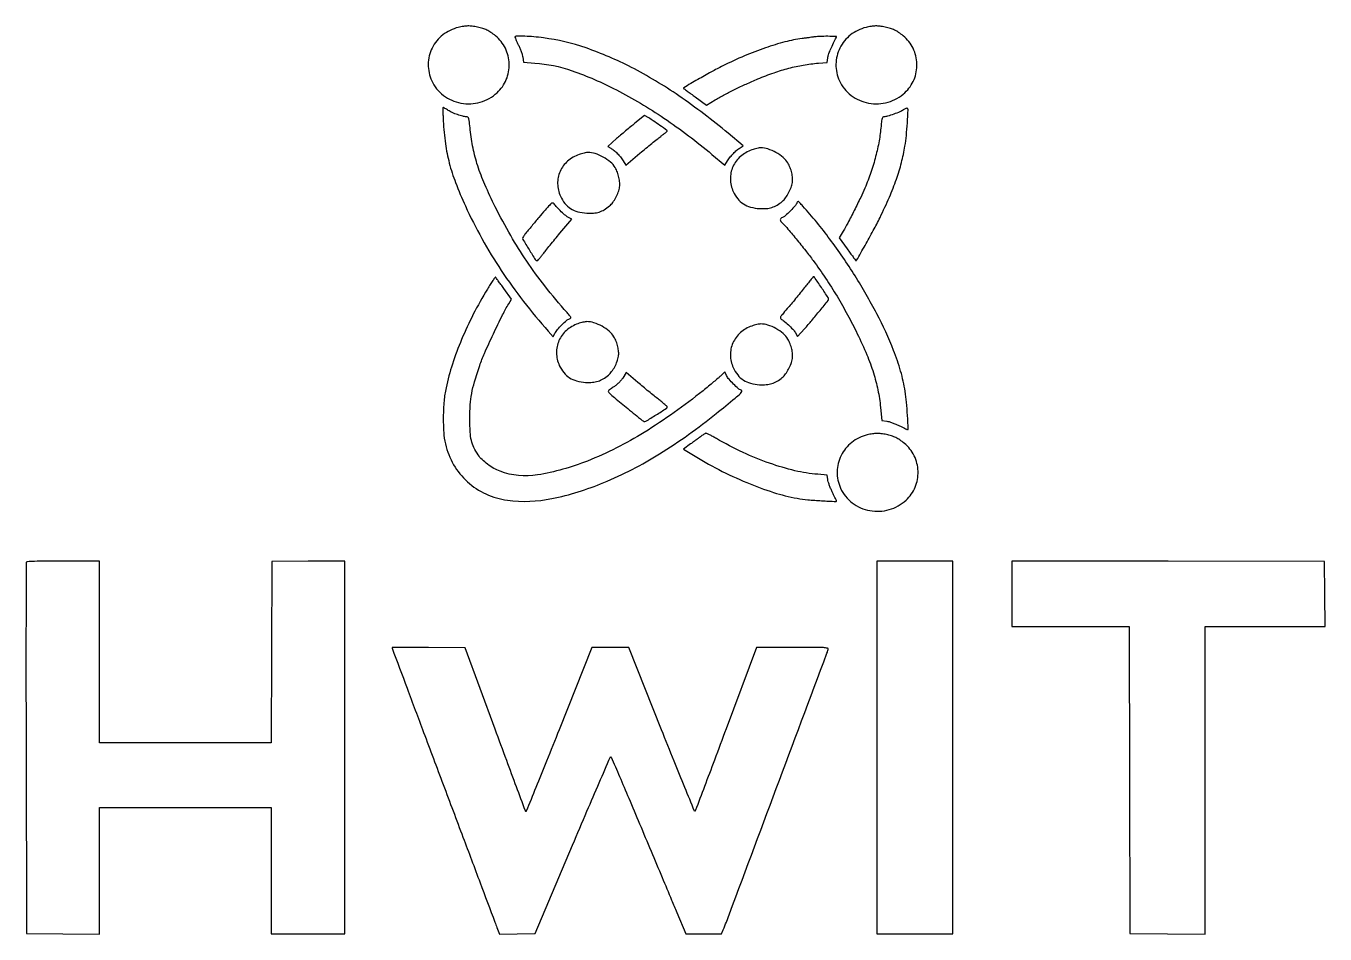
# Model space of a CAD drawing. Extents: x 636 to 1764, y 505 to 1294.
import ezdxf

# ---------------------------------------------------------------- set-up
doc = ezdxf.new("R2010")
doc.units = 0

msp = doc.modelspace()

# ---------------------------------------------------------------- linework, layer by layer
for points in [[(1011.5, 1292.594266, 0.10612), (998.104619, 1286.061951, 0.111386), (988.84685, 1274.701498, 0.112628), (985.425631, 1260.574379, 0.110471), (988.429738, 1246.252524, 0.124369), (998.602223, 1233.524792, 0.117595), (1013.808422, 1226.826251, 0.11551), (1030.623828, 1227.653865, 0.116912), (1045.239472, 1235.866618, 0.1083), (1053.183672, 1247.225156, 0.106264), (1055.720436, 1260.945014, 0.106572), (1052.394372, 1274.463593, 0.109517), (1043.811565, 1285.258074, 0.020161), (1039.845902, 1288.214149, 0.036548), (1036.350744, 1290.248809, 0.037873), (1032.683375, 1291.706835, 0.023534), (1028.200779, 1292.878387, 0.020721), (1023.660888, 1293.644335, 0.035694), (1019.835033, 1293.852463, 0.035671), (1016.016762, 1293.514345, 0.020663)], [(1365.5, 1292.594266, 0.10612), (1352.104619, 1286.061951, 0.111386), (1342.84685, 1274.701498, 0.112628), (1339.425631, 1260.574379, 0.110471), (1342.429738, 1246.252524, 0.124369), (1352.602223, 1233.524792, 0.117595), (1367.808422, 1226.826251, 0.11551), (1384.623828, 1227.653865, 0.116912), (1399.239472, 1235.866618, 0.1083), (1407.183672, 1247.225156, 0.106264), (1409.720436, 1260.945014, 0.106572), (1406.394372, 1274.463593, 0.109517), (1397.811565, 1285.258074, 0.020161), (1393.845902, 1288.214149, 0.036548), (1390.350744, 1290.248809, 0.037873), (1386.683375, 1291.706835, 0.023534), (1382.200779, 1292.878387, 0.020721), (1377.660888, 1293.644335, 0.035694), (1373.835033, 1293.852463, 0.035671), (1370.016762, 1293.514345, 0.020663)], [(1060.834202, 1284.500869, 0.290891), (1060.742277, 1284.088317, 0.007551), (1061.442519, 1282.239291, 0.013667), (1062.388218, 1280.029973, 0.008625), (1063.605975, 1277.502789, -0.016295), (1064.9062, 1274.69514, -0.013563), (1066.108006, 1271.632855, -0.013782), (1067.055347, 1268.767428, -0.035737), (1067.530344, 1266.646217), (1068.18381, 1262.288593), (1077.841905, 1261.641001, -0.067971), (1110.314406, 1254.967711, -0.034385), (1148.735456, 1238.398298, -0.03066), (1190.101514, 1213.759196, -0.024142), (1231.72647, 1182.326639), (1242.952939, 1172.965195), (1245.344215, 1176.732597, -0.026678), (1247.69591, 1180.034325, -0.024242), (1250.458016, 1183.178959, -0.025072), (1253.382652, 1185.911527, -0.03731), (1256.218826, 1187.965298), (1258.937651, 1189.640298), (1245.718826, 1200.680475, 0.022971), (1203.031828, 1233.124333, 0.031791), (1161.803311, 1257.860393, 0.035817), (1122.451481, 1274.74151, 0.050866), (1085.423595, 1283.48907, 0.010233), (1077.126461, 1284.404452, 0.012073), (1069.244272, 1284.919658, 0.006279), (1062.354848, 1285.116526, 0.203077)], [(1321, 1284.374297, -0.001595), (1319.543149, 1284.173131, -0.000265), (1316.7375, 1283.79635, -0.000291), (1313.437585, 1283.356923, -0.000257), (1310, 1282.902996, 0.03121), (1295.170626, 1280.002174, 0.019326), (1278.176015, 1274.852556, 0.017814), (1259.922643, 1267.804394, 0.01529), (1241.246564, 1259.132784, 0.008872), (1231.235422, 1253.88241, 0.00516), (1219.399659, 1247.245157, 0.000819), (1207.222801, 1240.223951, 0.523724), (1207.168554, 1239.557598, 0.014718), (1207.434397, 1239.352253, 0.000068), (1210.277022, 1237.287775, 0.000321), (1213.510311, 1234.943417, 0.000203), (1217.285139, 1232.212445), (1227.070278, 1225.139252), (1234.613703, 1229.599048, -0.010255), (1242.911182, 1234.277715, -0.008637), (1251.87917, 1238.897015, -0.008232), (1261.456195, 1243.42805, -0.00726), (1271.584775, 1247.841422, -0.01479), (1285.630739, 1253.238195, -0.020532), (1298.52475, 1257.173094, -0.021734), (1311.090446, 1259.873407, -0.020298), (1324.132614, 1261.547003), (1331.765228, 1262.212975), (1332.287096, 1266.103791, -0.047268), (1332.937464, 1268.909267, -0.017434), (1334.35875, 1272.718402, -0.013253), (1336.563538, 1277.675558, -0.005519), (1339.788449, 1284.25, 0.55274), (1339.479254, 1284.762538, 0.002869), (1332.395328, 1284.850057, 0.009236), (1325.620918, 1284.769732, 0.027526)], [(998.476403, 1211.25, 0.019551), (1000.378289, 1191.576124, 0.029844), (1003.702936, 1174.755601, 0.028189), (1009.16443, 1157.77438, 0.015184), (1017.686131, 1137.5, 0.019989), (1032.051181, 1109.09655, 0.01898), (1048.872275, 1081.423083, 0.018619), (1068.084365, 1054.588893, 0.017535), (1089.611357, 1028.699471), (1093.896381, 1023.898942), (1095.416826, 1026.83916, -0.057661), (1097.584112, 1030.059016, -0.018896), (1101.468605, 1034.267171, -0.016491), (1105.556276, 1038.11054, -0.103946), (1108.032827, 1039.510419, 0.118204), (1108.937139, 1040.05575, 0.300437), (1109.088964, 1040.771168, 0.080041), (1108.385443, 1041.960029, 0.006023), (1105.94434, 1044.822432, -0.012637), (1086.717464, 1067.981158, -0.017902), (1070.898068, 1089.594937, -0.018428), (1057.011406, 1111.785311, -0.014687), (1043.647573, 1136.662978, -0.013134), (1034.559798, 1156.102132, -0.024095), (1028.355825, 1172.442359, -0.027597), (1024.313652, 1187.667772, -0.025827), (1021.864182, 1203.586166, 0.003717), (1021.110315, 1210.508813, 0.04055), (1020.562239, 1213.255411, 0.132305), (1019.799288, 1214.525043, 0.192701), (1018.603513, 1215.010824, -0.061591), (1015.365672, 1215.428113, -0.021035), (1010.823485, 1216.799713, -0.021477), (1006.251169, 1218.616801, -0.040869), (1002.785708, 1220.523114, 0.007084), (1001.306749, 1221.471992, 0.009983), (999.960185, 1222.272415, 0.006575), (998.817852, 1222.901217, 0.123127), (998.422791, 1223, 0.412369), (998.185551, 1222.76425, 0.002716), (998.182753, 1219.548438, 0.008247), (998.262627, 1215.755563, 0.004931)], [(1397.978764, 1221.003066, -0.058288), (1394.9876, 1219.317653, -0.013577), (1389.603501, 1217.232298, -0.012732), (1384.142608, 1215.441318, -0.072991), (1381.135626, 1215, 0.179981), (1380.093079, 1214.612159, 0.138867), (1379.420502, 1213.591228, 0.049819), (1378.973779, 1211.464099, 0.006183), (1378.524195, 1206.75, -0.023624), (1376.849523, 1193.936124, -0.019383), (1373.891018, 1180.450269, -0.018654), (1369.750624, 1166.677302, -0.017685), (1364.52903, 1153, -0.012207), (1360.893532, 1144.955948, -0.004369), (1355.331905, 1133.663141, -0.004233), (1349.646655, 1122.603487, -0.015021), (1345.731039, 1115.657723), (1342.202171, 1109.815447), (1349.191668, 1100.157723, 0.000536), (1351.894266, 1096.431824, 0.000844), (1354.223233, 1093.239594, 0.000194), (1356.272009, 1090.443612, 0.03541), (1356.505362, 1090.168554, 0.497703), (1357.34664, 1090.276114, 0.001077), (1364.718818, 1103.215956, 0.005967), (1371.812218, 1116.084663, 0.008943), (1377.667714, 1127.5, 0.011584), (1385.836793, 1145.176791, 0.01837), (1391.914111, 1160.707283, 0.020664), (1396.302292, 1175.151614, 0.022532), (1399.33895, 1189.5, 0.016759), (1400.528909, 1198.602739, 0.009396), (1401.394986, 1209.729455, 0.002816), (1401.993896, 1220.964617, 0.272684), (1401.274544, 1222.330323, 0.198326), (1400.808657, 1222.406466, 0.038338), (1399.977522, 1222.143704, 0.035477), (1398.993824, 1221.663943, 0.026224)], [(1164.878438, 1209.335389, 0.003275), (1161.117289, 1206.282296, 0.002007), (1156.721565, 1202.636387, 0.002012), (1152.399142, 1198.992232, 0.003585), (1148.875827, 1195.953673), (1141.251654, 1189.282559), (1143.930786, 1187.699957, -0.039389), (1146.714737, 1185.744649, -0.026228), (1149.586288, 1183.10427, -0.025239), (1152.304199, 1180.032794, -0.027093), (1154.630678, 1176.772369), (1156.996847, 1173.044738), (1169.248424, 1183.304852, -0.002023), (1174.360735, 1187.551097, -0.001927), (1179.590162, 1191.825246, -0.00191), (1184.239788, 1195.566349, -0.006856), (1187.25, 1197.902628, 0.003415), (1189.454256, 1199.589214, 0.005462), (1191.310937, 1201.062843, 0.001491), (1192.901886, 1202.362028, 0.224414), (1193, 1202.569619, 0.243098), (1192.715106, 1203.120955, 0.000865), (1186.506121, 1207.508538, 0.004775), (1180.759152, 1211.473195, 0.015886), (1176.878438, 1213.920144), (1173.256877, 1216.045991)], [(1266.403561, 1186.173006, 0.096892), (1256.475052, 1180.409, 0.108268), (1249.913185, 1171.520317, 0.110323), (1247.743417, 1160.842301, 0.103877), (1250.23978, 1150, 0.059122), (1254.11171, 1143.704747, 0.081994), (1259.005294, 1139.257488, 0.078624), (1265.233141, 1136.497888, 0.049828), (1273.086695, 1135.225576, 0.035046), (1278.958655, 1135.278582, 0.057007), (1283.846739, 1136.233775, 0.058775), (1288.288193, 1138.240089, 0.04002), (1292.799162, 1141.472098, 0.059855), (1295.648355, 1144.533359, 0.03465), (1298.325516, 1148.796916, 0.034211), (1300.443741, 1153.501909, 0.049056), (1301.603558, 1157.92225, 0.06094), (1301.742936, 1161.704532, 0.035913), (1301.03625, 1166.177624, 0.034679), (1299.636483, 1170.73795, 0.040913), (1297.677792, 1174.803894, 0.085484), (1293.642865, 1179.5821, 0.047626), (1287.353636, 1183.920003, 0.047544), (1280.33248, 1187.001789, 0.083016), (1274.068499, 1187.967354, 0.041789), (1272.743343, 1187.839428, 0.012548), (1270.757418, 1187.426798, 0.012483), (1268.54318, 1186.849786, 0.013233)], [(1116.403561, 1182.173006, 0.096892), (1106.475052, 1176.409, 0.108268), (1099.913185, 1167.520317, 0.110323), (1097.743417, 1156.842301, 0.103877), (1100.23978, 1146, 0.059122), (1104.11171, 1139.704747, 0.081994), (1109.005294, 1135.257488, 0.078624), (1115.233141, 1132.497888, 0.049828), (1123.086695, 1131.225576, 0.035046), (1128.958655, 1131.278582, 0.057007), (1133.846739, 1132.233775, 0.058775), (1138.288193, 1134.240089, 0.04002), (1142.799162, 1137.472098, 0.059855), (1145.648355, 1140.533359, 0.03465), (1148.325516, 1144.796916, 0.034211), (1150.443741, 1149.501909, 0.049056), (1151.603558, 1153.92225, 0.06094), (1151.742936, 1157.704532, 0.035913), (1151.03625, 1162.177624, 0.034679), (1149.636483, 1166.73795, 0.040913), (1147.677792, 1170.803894, 0.085484), (1143.642865, 1175.5821, 0.047626), (1137.353636, 1179.920003, 0.047544), (1130.33248, 1183.001789, 0.083016), (1124.068499, 1183.967354, 0.041789), (1122.743343, 1183.839428, 0.012548), (1120.757418, 1183.426798, 0.012483), (1118.54318, 1182.849786, 0.013233)], [(1086.873459, 1133.856701, 0.006135), (1081.465045, 1127.579356, 0.003762), (1075.237411, 1120.054998, 0.002354), (1069.427944, 1112.858459, 0.034892), (1067.585838, 1110.192764, 0.273889), (1067.585372, 1108.451089, 0.004313), (1072.921838, 1099.609254, 0.004462), (1078.400556, 1090.881688, 0.255688), (1080.011986, 1090, 0.208127), (1080.455861, 1090.19313, 0.006541), (1081.813367, 1091.689063, 0.011728), (1083.379063, 1093.546463, 0.007743), (1085.09435, 1095.75, -0.007221), (1087.431162, 1098.758443, -0.002012), (1091.177311, 1103.4017, -0.00203), (1095.459286, 1108.622167, -0.002131), (1099.715359, 1113.723874), (1110.001726, 1125.947747), (1107.250863, 1127.375832, -0.057872), (1104.757778, 1129.061233, -0.013007), (1100.954052, 1132.507151, -0.014151), (1097.219419, 1136.279295, -0.03287), (1094.698176, 1139.356701, 0.182816), (1093.696569, 1140.025145, 0.213017), (1092.58183, 1139.807393, 0.054309), (1090.871284, 1138.30355, 0.004414)], [(1305.590298, 1140.284503, -0.10513), (1304.155292, 1137.759638, -0.013609), (1299.884388, 1133.207456, -0.013481), (1295.372048, 1128.892069, -0.107613), (1292.88944, 1127.46491, 0.114589), (1291.54846, 1126.669243, 0.216229), (1291.089714, 1125.524686, 0.148605), (1291.602039, 1124.07521, 0.050787), (1293.115765, 1122.404988, -0.034524), (1296.736847, 1118.661306, -0.003352), (1304.800196, 1108.951589, -0.004687), (1313.119173, 1098.599863, -0.008629), (1319.661167, 1090, -0.011083), (1330.41408, 1074.644278, -0.011547), (1340.324551, 1059.033109, -0.011585), (1349.473948, 1043.03021, -0.011324), (1357.944916, 1026.5, -0.013474), (1366.201095, 1008.2074, -0.022885), (1371.977406, 992.444754, -0.025823), (1375.807232, 977.684018, -0.025303), (1378.126391, 962.506824), (1379.274119, 951.185981), (1383.455268, 950.558979, -0.035517), (1385.50254, 950.101481, -0.013322), (1388.297543, 949.182989, -0.01312), (1391.299166, 948.017449, -0.015538), (1394.068208, 946.75523, 0.000228), (1396.59651, 945.507904, 0.000314), (1398.870974, 944.388875, 0.000199), (1400.784394, 943.449916, 0.003771), (1401.386172, 943.160517, 0.565482), (1402.155584, 943.674112, 0.002637), (1401.544836, 955.325471, 0.008995), (1400.665074, 966.93522, 0.015742), (1399.462201, 976.5, 0.015388), (1397.816597, 985.180136, 0.013973), (1395.594051, 994.029001, 0.013591), (1392.810785, 1002.98838, 0.012661), (1389.483418, 1012, 0.025414), (1374.864975, 1043.888211, 0.020128), (1355.990516, 1076.783885, 0.019827), (1334.157924, 1108.641344, 0.022245), (1310.646566, 1137.423943, 0.005842), (1307.993748, 1140.322832, 0.075935), (1306.847729, 1141.22413, 0.324004), (1306.141539, 1141.14484, 0.132007)], [(1036.738938, 1065.294635, 0.017229), (1024.549852, 1043.395346, 0.019357), (1014.396886, 1021.530875, 0.020381), (1006.445531, 1000.099026, 0.025031), (1000.867304, 979.5, 0.032339), (999.154487, 968.147823, 0.018504), (998.488054, 954.300569, 0.018464), (998.836894, 940.802485, 0.04193), (1000.326415, 930.713123, 0.074183), (1007.49332, 912.690108, 0.077008), (1019.539628, 897.802348, 0.076972), (1035.531826, 887.252575, 0.07401), (1054.181868, 881.854106, 0.085007), (1092.712605, 883.226251, 0.0472), (1137.767849, 897.140438, 0.041075), (1186.323929, 922.170907, 0.030487), (1235.5, 957.20598, 0.000709), (1252.043284, 970.622289, 0.017566), (1256.472216, 974.490716, 0.119928), (1257.675692, 976.331605, 0.4239), (1257.112216, 977.464384, -0.102933), (1254.574739, 978.892001, -0.017277), (1250.479031, 982.724185, -0.019601), (1246.587774, 986.944295, -0.05717), (1244.381837, 990.228502), (1242.826402, 993.236382), (1239.163201, 989.737026, -0.013104), (1237.053351, 987.824731, -0.002651), (1233.20161, 984.548633, -0.002795), (1228.679096, 980.786127, -0.002613), (1224.012493, 976.988401, -0.030516), (1172.908832, 940.746271, -0.044494), (1123.633941, 915.906636, -0.053262), (1080.312727, 903.843718, -0.131545), (1047.745065, 906.994194, -0.041428), (1042.453828, 909.490581, -0.029431), (1036.973008, 913.100943, -0.029883), (1032.123165, 917.194865, -0.054693), (1028.79056, 921.145918, -0.034107), (1025.007716, 927.703599, -0.057245), (1022.885308, 933.690695, -0.043934), (1021.861582, 941.034963, -0.012682), (1021.571166, 952.5, -0.015539), (1021.952745, 964.759917, -0.030269), (1023.150234, 974.469621, -0.026738), (1025.620235, 984.709561, -0.009608), (1030.187931, 999, -0.022292), (1034.24654, 1009.366647, -0.005282), (1041.959016, 1026.258879, -0.005228), (1050.015286, 1042.965513, -0.023202), (1055.300685, 1052.5), (1057.767264, 1056.5), (1051.133632, 1065.682611, 0.001239), (1048.546086, 1069.245782, 0.001849), (1046.264164, 1072.347612, 0.000776), (1044.297033, 1074.992344, 0.039317), (1043.872031, 1075.477246, 0.45656), (1043.449936, 1075.441685, 0.00477), (1041.517648, 1072.738564, 0.010826), (1039.278676, 1069.390408, 0.006356)], [(1311.880924, 1066.233857, -0.003542), (1308.445957, 1061.908951, -0.002285), (1304.408003, 1056.944741, -0.002296), (1300.414679, 1052.126257, -0.004327), (1297.14032, 1048.280155, 0.003417), (1292.644122, 1043.018297, 0.052763), (1291.311565, 1041.048741, 0.228666), (1291.2651, 1039.881968, 0.168981), (1292.153682, 1038.917752, -0.052918), (1295.139073, 1036.887872, -0.017307), (1299.083764, 1033.304191, -0.016794), (1302.737887, 1029.498783, -0.063657), (1304.608624, 1026.789944), (1306.063693, 1023.97615), (1312.109574, 1030.738075, 0.007606), (1318.483412, 1038.088842, 0.005073), (1325.568572, 1046.691304, 0.001176), (1332.573571, 1055.416396, 0.170146), (1333, 1056.633242, 0.147625), (1332.610014, 1057.925323, 0.001252), (1326.753336, 1066.695765, 0.000834), (1320.750264, 1075.604745, 0.257461), (1320.007999, 1075.983857, 0.213011), (1319.683648, 1075.826572, 0.001167), (1317.411121, 1073.113136, 0.004731), (1314.838353, 1069.966534, 0.002953)], [(1115.403561, 1035.173006, 0.096892), (1105.475052, 1029.409, 0.108268), (1098.913185, 1020.520317, 0.110323), (1096.743417, 1009.842301, 0.103877), (1099.23978, 999, 0.059122), (1103.11171, 992.704747, 0.081994), (1108.005294, 988.257488, 0.078624), (1114.233141, 985.497888, 0.049828), (1122.086695, 984.225576, 0.035046), (1127.958655, 984.278582, 0.057007), (1132.846739, 985.233775, 0.058775), (1137.288193, 987.240089, 0.04002), (1141.799162, 990.472098, 0.059855), (1144.648355, 993.533359, 0.03465), (1147.325516, 997.796916, 0.034211), (1149.443741, 1002.501909, 0.049056), (1150.603558, 1006.92225, 0.06094), (1150.742936, 1010.704532, 0.035913), (1150.03625, 1015.177624, 0.034679), (1148.636483, 1019.73795, 0.040913), (1146.677792, 1023.803894, 0.085484), (1142.642865, 1028.5821, 0.047626), (1136.353636, 1032.920003, 0.047544), (1129.33248, 1036.001789, 0.083016), (1123.068499, 1036.967354, 0.041789), (1121.743343, 1036.839428, 0.012548), (1119.757418, 1036.426798, 0.012483), (1117.54318, 1035.849786, 0.013233)], [(1266.403561, 1033.173006, 0.096892), (1256.475052, 1027.409, 0.108268), (1249.913185, 1018.520317, 0.110323), (1247.743417, 1007.842301, 0.103877), (1250.23978, 997, 0.059122), (1254.11171, 990.704747, 0.081994), (1259.005294, 986.257488, 0.078624), (1265.233141, 983.497888, 0.049828), (1273.086695, 982.225576, 0.035046), (1278.958655, 982.278582, 0.057007), (1283.846739, 983.233775, 0.058775), (1288.288193, 985.240089, 0.04002), (1292.799162, 988.472098, 0.059855), (1295.648355, 991.533359, 0.03465), (1298.325516, 995.796916, 0.034211), (1300.443741, 1000.501909, 0.049056), (1301.603558, 1004.92225, 0.06094), (1301.742936, 1008.704532, 0.035913), (1301.03625, 1013.177624, 0.034679), (1299.636483, 1017.73795, 0.040913), (1297.677792, 1021.803894, 0.085484), (1293.642865, 1026.5821, 0.047626), (1287.353636, 1030.920003, 0.047544), (1280.33248, 1034.001789, 0.083016), (1274.068499, 1034.967354, 0.041789), (1272.743343, 1034.839428, 0.012548), (1270.757418, 1034.426798, 0.012483), (1268.54318, 1033.849786, 0.013233)], [(1154.273935, 987.970819, -0.033792), (1152.705363, 985.91656, -0.019397), (1150.560956, 983.653473, -0.019315), (1148.218915, 981.53677, -0.03034), (1146.036693, 979.926837, 0.006644), (1142.860987, 977.808613, 0.096325), (1141.917509, 976.849561, 0.277917), (1141.881324, 976.008598, 0.077362), (1142.717349, 974.916963, 0.017325), (1147.180504, 970.937526, 0.001574), (1158.680071, 961.439372, 0.00047), (1171.209542, 951.176437, 0.07784), (1172.733087, 950.283819, 0.234853), (1174.272843, 950.41771, 0.002679), (1183.306416, 955.999097, 0.002548), (1192.307443, 961.69124, 0.255823), (1193, 962.956242, 0.217544), (1192.837084, 963.312966, 0.002325), (1190.734842, 965.117423, 0.00681), (1188.244666, 967.17706, 0.004313), (1185.288825, 969.513097, -0.004569), (1181.621738, 972.414292, -0.002083), (1176.880564, 976.268893, -0.002062), (1171.917836, 980.372418, -0.002836), (1167.493416, 984.104411), (1157.409182, 992.708821)], [(1222.5, 937.583395, -0.004672), (1220.930593, 936.391601, -0.001429), (1218.536161, 934.618937, -0.00143), (1215.843641, 932.649323, -0.001564), (1213.218848, 930.753273), (1206.937695, 926.245843), (1214.218848, 921.745757, 0.019419), (1237.745825, 908.43861, 0.020103), (1261.968374, 897.16156, 0.02132), (1285.216981, 888.599064, 0.034161), (1305.738245, 883.534603, 0.01984), (1314.983679, 882.28839, 0.009331), (1327.008144, 881.377024, 0.002844), (1339.282035, 880.746852, 0.565647), (1339.8421, 881.589048, 0.002503), (1339.543748, 882.210316, 0.000128), (1338.567531, 884.216012, 0.000205), (1337.405403, 886.599641, 0.000148), (1336.109597, 889.252696, -0.014334), (1334.808063, 892.121063, -0.012977), (1333.626501, 895.155213, -0.013122), (1332.710677, 897.926609, -0.039917), (1332.291435, 899.863859), (1331.773906, 903.722324), (1323.636953, 904.355553, -0.039086), (1303.799027, 907.471479, -0.026356), (1281.80684, 913.953543, -0.024452), (1258.724418, 923.39375, -0.021358), (1235.57931, 935.438216, 0.005897), (1232.466223, 937.182578, 0.008496), (1229.668276, 938.646182, 0.005022), (1227.293595, 939.80773, 0.122699), (1226.57931, 939.953043, 0.104074), (1225.986612, 939.801145, 0.016994), (1224.935797, 939.237589, 0.018084), (1223.727716, 938.476108, 0.015063)], [(1366.5, 938.594266, 0.10612), (1353.104619, 932.061951, 0.111386), (1343.84685, 920.701498, 0.112628), (1340.425631, 906.574379, 0.110471), (1343.429738, 892.252524, 0.124369), (1353.602223, 879.524792, 0.117595), (1368.808422, 872.826251, 0.11551), (1385.623828, 873.653865, 0.116912), (1400.239472, 881.866618, 0.1083), (1408.183672, 893.225156, 0.106264), (1410.720436, 906.945014, 0.106572), (1407.394372, 920.463593, 0.109517), (1398.811565, 931.258074, 0.020161), (1394.845902, 934.214149, 0.036548), (1391.350744, 936.248809, 0.037873), (1387.683375, 937.706835, 0.023534), (1383.200779, 938.878387, 0.020721), (1378.660888, 939.644335, 0.035694), (1374.835033, 939.852463, 0.035671), (1371.016762, 939.514345, 0.020663)], [(636.46183, 827.75, 0.090743), (636.267241, 826.695246, 0.000024), (636.20151, 779.720312, 0.000459), (636.178953, 727.629174, 0.000279), (636.243215, 666), (636.5, 505.5), (668.25, 505.235953), (700, 504.971906), (700, 559.985953), (700, 615), (774.5, 615), (849, 615), (849, 560), (849, 505), (881, 505), (913, 505), (913, 667.014047), (913, 829.028094), (881.25, 828.764047), (849.5, 828.5), (849.243942, 749.75), (848.987884, 671), (774.493942, 671), (700, 671), (700, 750), (700, 829), (668.468615, 829, 0.001715), (652.607429, 828.945608, 0.008044), (643.488305, 828.73632, 0.005787), (637.381066, 828.426976, 0.294384)], [(954, 753.551589, 0.089716), (954.068492, 753.172947, 0.000005), (967.048971, 718.468092, 0.000206), (981.388945, 680.177712, 0.000124), (998.422029, 634.787542, -0.000007), (1015.604365, 589.032357, -0.00001), (1030.429342, 549.550565, -0.000003), (1043.340274, 515.163492, -0.000344), (1045.003225, 510.725019), (1047.162391, 504.950039), (1062.656609, 505.225019), (1078.150828, 505.5), (1110.723534, 582.25, -0.000635), (1123.256521, 611.677133, -0.001055), (1133.904809, 636.446542, -0.000048), (1143.554705, 658.757816, -0.311672), (1143.89812, 658.972271, -0.287194), (1144.239891, 658.735747, -0.00008), (1151.497423, 641.849895, -0.001339), (1159.515017, 623.048747, -0.000808), (1168.922894, 600.722271, 0.000084), (1178.854638, 577.056867, 0.000092), (1188.500598, 554.09498, 0.000085), (1196.760062, 534.453071, 0.000458), (1201.274418, 523.75), (1209.203048, 505), (1224.652551, 505), (1240.102053, 505), (1241.599505, 508.583905, 0.009452), (1244.296469, 515.397972, 0.000017), (1287.648589, 631.297235, 0.000008), (1331.627288, 748.889211, 0.019937), (1332.733576, 752.25, 0.439294), (1332.098375, 753.286746, 0.034212), (1328.487035, 753.740062, 0.013099), (1321.215435, 753.960311, 0.001021), (1301.779532, 754), (1270.325801, 754), (1244.031229, 683.25, -0.000469), (1233.900075, 656.06857, -0.000768), (1225.257824, 633.055957, -0.000065), (1217.473457, 612.432188, -0.092407), (1217.046056, 611.727727, -0.553091), (1216.606937, 611.802769, -0.000163), (1208.207674, 632.190494, -0.0019), (1198.878584, 655.103197, -0.001129), (1187.927727, 682.472679), (1159.5, 753.989904), (1143.5, 753.982166), (1127.5, 753.974428), (1099.088457, 682.48209, -0.000883), (1088.153506, 655.107309, -0.001482), (1078.858822, 632.15461, -0.000096), (1070.467005, 611.618111, -0.535985), (1070.118673, 611.547994, -0.107394), (1069.779536, 612.075432, -0.000044), (1062.074598, 632.709461, -0.000676), (1053.543555, 655.656646, -0.000411), (1043.518502, 682.803118), (1017.476573, 753.5), (985.738287, 753.764047, 0.001407), (973.568223, 753.831055, 0.002347), (963.323122, 753.810557, 0.000222), (954.192327, 753.74538, 0.411995)]]:
    msp.add_lwpolyline(points, format="xyb", close=True)
for points in [[(1375, 667), (1375, 505), (1408, 505), (1441, 505), (1441, 667), (1441, 829), (1408, 829), (1375, 829)], [(1492, 800.503584), (1492, 772), (1542.996351, 772), (1593.992702, 772), (1594.246351, 638.75), (1594.5, 505.5), (1627.25, 505.236336), (1660, 504.972671), (1660, 638.486336), (1660, 772), (1712.015573, 772), (1764.031147, 772), (1763.765573, 800.25), (1763.5, 828.5), (1627.75, 828.753584), (1492, 829.007167)]]:
    msp.add_lwpolyline(points, close=True)

doc.saveas('drawing.dxf')
